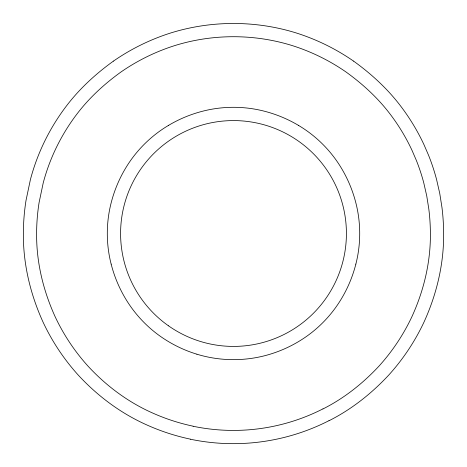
<?xml version="1.0" encoding="UTF-8"?>
<svg xmlns="http://www.w3.org/2000/svg" width="467" height="467" viewBox="0 0 467 467"><rect width="100%" height="100%" fill="white"/><g stroke="black" fill="none" stroke-linecap="round" stroke-linejoin="round"><path stroke-width="0.7" d="M355.854 264.112C360.985 244.118 360.985 222.876 355.86 202.888A129.68 129.68 0 0 0 341.675 168.628C331.161 150.859 316.136 135.839 298.372 125.325M113.434 61.113C95.782 73.821 79.571 88.66 66.396 106.021A210.926 210.926 0 0 0 38.452 155.266A207.366 207.366 0 0 0 30.419 179.544L26.018 200.442A216.425 216.425 0 0 0 23.373 231.807C22.854 263.067 30.256 294.181 43.244 322.534A215.048 215.048 0 0 0 78.246 375.083C97.866 396.337 121.537 413.896 148.086 425.501A213.682 213.682 0 0 0 190.431 439.155M168.634 125.325C150.87 135.839 135.85 150.864 125.331 168.628A129.68 129.68 0 0 0 111.146 202.888C106.021 222.876 106.027 244.118 111.152 264.112M322.995 408.929C344.126 398.31 362.877 383.425 378.959 366.151A201.697 201.697 0 0 0 411.801 316.93C423.995 290.369 430.913 261.205 430.381 231.912A205.521 205.521 0 0 0 428.829 209.134L426.745 195.947L423.785 182.941A193.572 193.572 0 0 0 416.272 160.199L412.052 150.438A197.588 197.588 0 0 0 390.085 114.053C377.733 97.79 362.544 83.885 346 71.976A200.67 200.67 0 0 0 292.482 45.661C254.328 33.735 212.683 33.729 174.53 45.661A200.728 200.728 0 0 0 121 71.976C104.462 83.885 89.267 97.784 76.927 114.053A197.623 197.623 0 0 0 50.745 160.193A194.412 194.412 0 0 0 43.215 182.941L39.094 202.526A202.31 202.31 0 0 0 36.619 236.652C36.846 264.357 43.758 291.782 55.234 316.924A201.499 201.499 0 0 0 88.029 366.157C106.412 386.075 128.594 402.531 153.474 413.4A200.226 200.226 0 0 0 193.145 426.19M329.013 420.726C351.569 409.396 371.574 393.506 388.742 375.077A215.258 215.258 0 0 0 423.791 322.539C436.808 294.198 444.187 263.073 443.621 231.807A219.426 219.426 0 0 0 441.969 207.494L439.745 193.426L436.587 179.544A206.484 206.484 0 0 0 428.566 155.266L424.059 144.852A210.909 210.909 0 0 0 400.616 106.021C387.435 88.66 371.218 73.821 353.572 61.107M196.905 354.208C220.593 361.464 246.418 361.464 270.101 354.208A128.629 128.629 0 0 0 303.626 338.388C319.113 328.132 332.183 314.32 341.669 298.349A129.68 129.68 0 0 0 355.854 264.112M113.434 61.113A214.178 214.178 0 0 1 170.56 33.023C211.282 20.291 255.729 20.291 296.452 33.029A214.114 214.114 0 0 1 353.566 61.113M328.984 420.668A210.208 210.208 0 0 1 190.413 439.225M322.966 408.87A196.963 196.963 0 0 1 193.134 426.26M298.372 125.325A129.604 129.604 0 0 0 264.124 111.146C244.124 106.021 222.882 106.027 202.888 111.146A129.604 129.604 0 0 0 168.634 125.325M111.152 264.112A129.68 129.68 0 0 0 125.343 298.349C134.823 314.32 147.893 328.132 163.386 338.388A128.629 128.629 0 0 0 196.905 354.208M168.488 325.814A112.909 112.909 0 0 0 345.959 243.64A112.909 112.909 0 0 0 186.064 131.034A112.909 112.909 0 0 0 168.488 325.814"/></g></svg>
